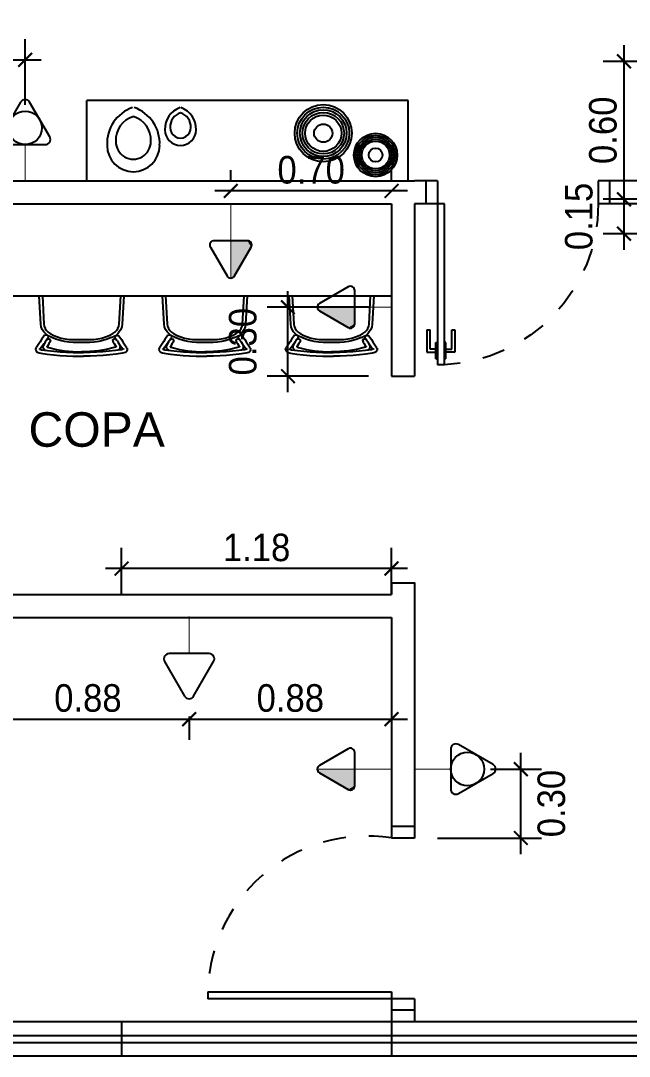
# Model space of a CAD drawing. Header units: millimetres. Extents: x 7034 to 7235, y -465 to -380.
# Drawn here: x 7131.205 to 7133.854, y -412.863 to -408.356 of the extents above; entities that cross this region are included whole.
import ezdxf

# ---------------------------------------------------------------- set-up
doc = ezdxf.new("R2010")
doc.units = ezdxf.units.MM
doc.header["$LTSCALE"] = 0.005
doc.linetypes.add('CONTINUO', pattern=[0])
doc.linetypes.add('DASHED', pattern=[19.05, 12.7, -6.35])
doc.layers.get('0').update_dxf_attribs({"linetype": 'CONTINUO'})
doc.layers.get('DEFPOINTS').update_dxf_attribs({"linetype": 'CONTINUO', "lineweight": 15})
for name, color, linetype in [('- COTAS', 12, 'Continuous'), ('0-TOMADAS', 12, 'Continuous'), ('252', 252, 'Continuous'), ('ARQ-PEITORIAL', 4, 'Continuous'), ('ARQ_ESQUADRIA', 5, 'Continuous'), ('ARQ_JANELAALTA', 150, 'DASHED'), ('ARQ_MOBILIARIO 1', 8, 'Continuous'), ('ARQ_MOBILIARIO 2', 252, 'Continuous'), ('ARQ_TXT_AMBIENTE', 3, 'Continuous'), ('JANELA', 10, 'Continuous'), ('NN_PISO', 8, 'Continuous')]:
    doc.layers.add(name, color=color, linetype=linetype)
doc.styles.add('ARQ', font='arial.ttf', dxfattribs={"width": 0.9})
doc.styles.get("Standard").update_dxf_attribs({"font": 'arial.ttf'})
doc.dimstyles.new('1-50', dxfattribs={"dimtxt": 0.12, "dimasz": 0.06, "dimexe": 0.09, "dimexo": 0.1, "dimgap": 0.03, "dimtad": 1, "dimzin": 0, "dimdsep": 46, "dimtxsty": 'ARQ', "dimblk": 'ARCHTICK', "dimcen": 0, "dimdle": 0.07, "dimclrd": 1, "dimclre": 1, "dimclrt": 7, "dimadec": 0, "dimazin": 0, "dimtm": 1e-09, "dimtfac": 1, "dimtofl": 0, "dimtmove": 2, "dimatfit": 3, "dimldrblk": 'ARCHTICK', "dimfxl": 1, "dimtolj": 1, "dimtzin": 0, "dimlwd": -1, "dimlwe": -1, "dimarcsym": 0})

# ---------------------------------------------------------------- blocks, each defined once
blk = doc.blocks.new('TOMADA-H115')
blk.add_lwpolyline([(-0.066, 0.1461), (0.066, 0.1461, 0.57735), (0.0807, 0.1717), (0.0148, 0.2859, 0.57735), (-0.0148, 0.2859), (-0.0807, 0.1717, 0.57735)], format="xyb", close=True)
blk.add_lwpolyline([(-0.066, 0.1461), (0.066, 0.1461, 0.57735), (0.0807, 0.1717), (0.0148, 0.2859, 0.57735), (-0.0148, 0.2859), (-0.0807, 0.1717, 0.57735)], format="xyb", close=True)
at = {"const_width": 0.00374}
blk.add_lwpolyline([(0, 0.2945), (0, 0)], dxfattribs=at)
for points in [[(-0.066, 0.1461), (-0.0807, 0.1717), (0, 0.1461), (0, 0.2945)], [(-0.0807, 0.1717), (0, 0.2945), (-0.0148, 0.2859)], [(-0.081, 0.1552), (-0.0807, 0.1717), (-0.083, 0.1641)], [(-0.083, 0.1641), (-0.0807, 0.1717), (-0.0822, 0.1683)], [(-0.066, 0.1461), (-0.0807, 0.1717), (-0.081, 0.1552)], [(-0.081, 0.1552), (-0.083, 0.1641), (-0.0827, 0.1597)], [(-0.081, 0.1552), (-0.066, 0.1461), (-0.0742, 0.1482)], [(-0.081, 0.1552), (-0.0742, 0.1482), (-0.0782, 0.1513)], [(-0.0742, 0.1482), (-0.066, 0.1461), (-0.0702, 0.1466)]]:
    blk.add_solid(points)
blk = doc.blocks.new('TOMADA-H30')
blk.add_lwpolyline([(-0.1082, 0.1955), (0.1082, 0.1955, 0.57735), (0.1324, 0.2375), (0.0242, 0.4248, 0.57735), (-0.0242, 0.4248), (-0.1324, 0.2375, 0.57735)], format="xyb", close=True)
at = {"const_width": 0.005}
blk.add_lwpolyline([(0, 0.1955), (0, 0)], dxfattribs=at)
blk = doc.blocks.new('2541982')
at = {"layer": '0-TOMADAS', "xscale": 0.6451236243583418, "yscale": 0.6451236243583418, "zscale": 0.6451236243583418, "rotation": 270}
blk.add_blockref('TOMADA-H30', (3218.8519, 1440.9676), dxfattribs=at)
blk = doc.blocks.new('A$C133811AD')
at = {"layer": 'ARQ_ESQUADRIA'}
for p, q in [((0.7313, 1.4007), (0.7013, 1.4007)), ((0.7013, 0.7007), (0.7013, 1.4007)), ((0.7313, 1.4007), (0.7313, 0.7007)), ((0.6943, 1.3747), (0.6943, 1.3047)), ((0.6943, 1.3747), (0.7013, 1.3747)), ((0.7383, 1.3747), (0.7313, 1.3747)), ((0.7383, 1.3747), (0.7383, 1.3047)), ((0.6553, 1.3467), (0.6943, 1.3467)), ((0.6553, 1.2487), (0.6553, 1.3467)), ((0.6943, 1.3327), (0.6693, 1.3327)), ((0.6693, 1.3327), (0.6693, 1.2627)), ((0.7773, 1.3467), (0.7383, 1.3467)), ((0.7383, 1.3327), (0.7633, 1.3327)), ((0.7633, 1.3327), (0.7633, 1.2627)), ((0.7773, 1.2487), (0.7773, 1.3467)), ((0.6693, 1.2627), (0.6693, 1.2627)), ((0.6693, 1.2627), (0.6693, 1.2487)), ((0.6943, 1.3047), (0.7013, 1.3047)), ((0.7383, 1.3047), (0.7313, 1.3047)), ((0.7633, 1.2627), (0.7633, 1.2487)), ((0.7633, 1.2627), (0.7633, 1.2627)), ((0.6553, 1.2487), (0.6693, 1.2487)), ((0.7633, 1.2487), (0.7773, 1.2487)), ((0.7013, 0.7007), (0.6513, 0.7007)), ((0.7013, 0.6007), (0.7013, 0.7007)), ((0.7313, 0.7007), (0.7013, 0.7007)), ((1.4013, 0.6007), (1.4013, 0.7007)), ((1.4513, 0.7007), (1.4013, 0.7007)), ((0.7013, 0.6007), (0.6513, 0.6007)), ((1.4513, 0.6007), (1.4013, 0.6007))]:
    blk.add_line(p, q, dxfattribs=at)
at = {"layer": 'ARQ_JANELAALTA'}
blk.add_arc((0.7007, 0.7007), 0.7007, 0, 87.4911, dxfattribs=at)
blk = doc.blocks.new('_ArchTick')
at = {"color": 0, "linetype": 'ByBlock', "const_width": 0.15}
blk.add_lwpolyline([(-0.5, -0.5), (0.5, 0.5)], dxfattribs=at)
blk = doc.blocks.new('*D79')
at = {"layer": '- COTAS', "color": 1, "transparency": 16777216}
for p, q in [((7133.8313, -408.4632), (7133.8313, -409.2032)), ((7133.9045, -408.5332), (7133.7413, -408.5332)), ((7133.9045, -409.1332), (7133.7413, -409.1332))]:
    blk.add_line(p, q, dxfattribs=at)
at = {"layer": 'DEFPOINTS', "color": 0, "transparency": 16777216}
for p in [(7134.0045, -408.5332), (7133.8313, -409.1332), (7134.0045, -409.1332)]:
    blk.add_point(p, dxfattribs=at)
at = {"layer": '- COTAS', "color": 1, "transparency": 16777216, "xscale": 0.06, "yscale": 0.06, "zscale": 0.06}
for p, rotation in [((7133.8313, -408.5332), 90), ((7133.8313, -409.1332), 270)]:
    blk.add_blockref('_ArchTick', p, dxfattribs=dict(at, rotation=rotation))
at = {"layer": '- COTAS', "color": 7, "transparency": 16777216, "insert": (7133.7401, -408.8332), "char_height": 0.12, "attachment_point": 5, "rotation": 90, "style": 'ARQ'}
blk.add_mtext('\\A1;0.60', dxfattribs=at)
blk = doc.blocks.new('*D80')
at = {"layer": '- COTAS', "color": 1, "transparency": 16777216}
for p, q in [((7133.8313, -409.0632), (7133.8313, -409.3532)), ((7133.9045, -409.1332), (7133.7413, -409.1332)), ((7133.9045, -409.2832), (7133.7413, -409.2832))]:
    blk.add_line(p, q, dxfattribs=at)
at = {"layer": 'DEFPOINTS', "color": 0, "transparency": 16777216}
for p in [(7134.0045, -409.1332), (7133.8313, -409.2832), (7134.0045, -409.2832)]:
    blk.add_point(p, dxfattribs=at)
at = {"layer": '- COTAS', "color": 1, "transparency": 16777216, "xscale": 0.06, "yscale": 0.06, "zscale": 0.06}
for p, rotation in [((7133.8313, -409.1332), 90), ((7133.8313, -409.2832), 270)]:
    blk.add_blockref('_ArchTick', p, dxfattribs=dict(at, rotation=rotation))
at = {"layer": '- COTAS', "color": 7, "transparency": 16777216, "insert": (7133.6351, -409.2082), "char_height": 0.12, "attachment_point": 5, "rotation": 90, "style": 'ARQ'}
blk.add_mtext('\\A1;0.15', dxfattribs=at)
blk = doc.blocks.new('*D83')
at = {"layer": '- COTAS', "color": 1, "transparency": 16777216}
for p, q in [((7131.6445, -410.8532), (7131.6445, -410.6505)), ((7132.8195, -410.8532), (7132.8195, -410.6505)), ((7132.8895, -410.7405), (7131.5745, -410.7405))]:
    blk.add_line(p, q, dxfattribs=at)
at = {"layer": 'DEFPOINTS', "color": 0, "transparency": 16777216}
for p in [(7131.6445, -410.7405), (7131.6445, -410.9532), (7132.8195, -410.9532)]:
    blk.add_point(p, dxfattribs=at)
at = {"layer": '- COTAS', "color": 1, "transparency": 16777216, "xscale": 0.06, "yscale": 0.06, "zscale": 0.06, "rotation": 180}
blk.add_blockref('_ArchTick', (7131.6445, -410.7405), dxfattribs=at)
at = {"layer": '- COTAS', "color": 1, "transparency": 16777216, "xscale": 0.06, "yscale": 0.06, "zscale": 0.06}
blk.add_blockref('_ArchTick', (7132.8195, -410.7405), dxfattribs=at)
at = {"layer": '- COTAS', "color": 7, "transparency": 16777216, "insert": (7132.232, -410.6492), "char_height": 0.12, "attachment_point": 5, "style": 'ARQ'}
blk.add_mtext('\\A1;1.18', dxfattribs=at)
blk = doc.blocks.new('*D84')
at = {"layer": '- COTAS', "color": 1, "transparency": 16777216}
for p, q in [((7133.3823, -411.9832), (7133.3823, -411.5432)), ((7133.25, -411.6132), (7133.4723, -411.6132)), ((7133.0195, -411.9132), (7133.4723, -411.9132))]:
    blk.add_line(p, q, dxfattribs=at)
at = {"layer": 'DEFPOINTS', "color": 0, "transparency": 16777216}
for p in [(7133.15, -411.6132), (7133.3823, -411.6132), (7132.9195, -411.9132)]:
    blk.add_point(p, dxfattribs=at)
at = {"layer": '- COTAS', "color": 1, "transparency": 16777216, "xscale": 0.06, "yscale": 0.06, "zscale": 0.06}
for p, rotation in [((7133.3823, -411.6132), 90), ((7133.3823, -411.9132), 270)]:
    blk.add_blockref('_ArchTick', p, dxfattribs=dict(at, rotation=rotation))
at = {"layer": '- COTAS', "color": 7, "transparency": 16777216, "insert": (7133.5157, -411.7632), "char_height": 0.12, "attachment_point": 5, "rotation": 90, "style": 'ARQ'}
blk.add_mtext('\\A1;0.30', dxfattribs=at)
blk = doc.blocks.new('*D86')
at = {"layer": '- COTAS', "color": 1, "transparency": 16777216}
for p, q in [((7132.3685, -409.9732), (7132.3685, -409.5332)), ((7132.7195, -409.6032), (7132.2785, -409.6032)), ((7132.7195, -409.9032), (7132.2785, -409.9032))]:
    blk.add_line(p, q, dxfattribs=at)
at = {"layer": 'DEFPOINTS', "color": 0, "transparency": 16777216}
for p in [(7132.3685, -409.6032), (7132.8195, -409.6032), (7132.8195, -409.9032)]:
    blk.add_point(p, dxfattribs=at)
at = {"layer": '- COTAS', "color": 1, "transparency": 16777216, "xscale": 0.06, "yscale": 0.06, "zscale": 0.06}
for p, rotation in [((7132.3685, -409.6032), 90), ((7132.3685, -409.9032), 270)]:
    blk.add_blockref('_ArchTick', p, dxfattribs=dict(at, rotation=rotation))
at = {"layer": '- COTAS', "color": 7, "transparency": 16777216, "insert": (7132.1722, -409.7532), "char_height": 0.12, "attachment_point": 5, "rotation": 90, "style": 'ARQ'}
blk.add_mtext('\\A1;0.30', dxfattribs=at)
blk = doc.blocks.new('*D101')
at = {"layer": '- COTAS', "color": 1, "transparency": 16777216}
for p, q in [((7132.1195, -409.0532), (7132.1195, -409.007)), ((7132.8195, -409.0532), (7132.8195, -409.007)), ((7132.8895, -409.097), (7132.0495, -409.097))]:
    blk.add_line(p, q, dxfattribs=at)
at = {"layer": 'DEFPOINTS', "color": 0, "transparency": 16777216}
for p in [(7132.1195, -409.097), (7132.1195, -409.1532), (7132.8195, -409.1532)]:
    blk.add_point(p, dxfattribs=at)
at = {"layer": '- COTAS', "color": 1, "transparency": 16777216, "xscale": 0.06, "yscale": 0.06, "zscale": 0.06, "rotation": 180}
blk.add_blockref('_ArchTick', (7132.1195, -409.097), dxfattribs=at)
at = {"layer": '- COTAS', "color": 1, "transparency": 16777216, "xscale": 0.06, "yscale": 0.06, "zscale": 0.06}
blk.add_blockref('_ArchTick', (7132.8195, -409.097), dxfattribs=at)
at = {"layer": '- COTAS', "color": 7, "transparency": 16777216, "insert": (7132.4695, -409.0058), "char_height": 0.12, "attachment_point": 5, "style": 'ARQ'}
blk.add_mtext('\\A1;0.70', dxfattribs=at)
blk = doc.blocks.new('*D126')
at = {"layer": '- COTAS', "color": 1, "transparency": 16777216}
for p, q in [((7130.3745, -408.9532), (7130.3745, -408.4362)), ((7131.2245, -408.7226), (7131.2245, -408.4362)), ((7130.3045, -408.5262), (7131.2945, -408.5262))]:
    blk.add_line(p, q, dxfattribs=at)
at = {"layer": 'DEFPOINTS', "color": 0, "transparency": 16777216}
for p in [(7131.2245, -408.5262), (7131.2245, -408.8226), (7130.3745, -409.0532)]:
    blk.add_point(p, dxfattribs=at)
at = {"layer": '- COTAS', "color": 1, "transparency": 16777216, "xscale": 0.06, "yscale": 0.06, "zscale": 0.06, "rotation": 180}
blk.add_blockref('_ArchTick', (7130.3745, -408.5262), dxfattribs=at)
at = {"layer": '- COTAS', "color": 1, "transparency": 16777216, "xscale": 0.06, "yscale": 0.06, "zscale": 0.06}
blk.add_blockref('_ArchTick', (7131.2245, -408.5262), dxfattribs=at)
at = {"layer": '- COTAS', "color": 7, "transparency": 16777216, "insert": (7130.7995, -408.435), "char_height": 0.12, "attachment_point": 5, "style": 'ARQ'}
blk.add_mtext('\\A1;0.85', dxfattribs=at)
blk = doc.blocks.new('*D220')
at = {"layer": 'DEFPOINTS', "color": 0, "transparency": 16777216}
for p in [(7131.057, -411.307), (7131.9382, -411.2845), (7131.9382, -411.3958)]:
    blk.add_point(p, dxfattribs=at)
at = {"layer": 'NN_PISO', "color": 1, "transparency": 16777216}
for p, q in [((7130.987, -411.3958), (7132.0082, -411.3958)), ((7131.9382, -411.3845), (7131.9382, -411.4858)), ((7131.057, -411.407), (7131.057, -411.4858))]:
    blk.add_line(p, q, dxfattribs=at)
at = {"layer": 'NN_PISO', "color": 1, "transparency": 16777216, "xscale": 0.06, "yscale": 0.06, "zscale": 0.06, "rotation": 180}
blk.add_blockref('_ArchTick', (7131.057, -411.3958), dxfattribs=at)
at = {"layer": 'NN_PISO', "color": 1, "transparency": 16777216, "xscale": 0.06, "yscale": 0.06, "zscale": 0.06}
blk.add_blockref('_ArchTick', (7131.9382, -411.3958), dxfattribs=at)
at = {"layer": 'NN_PISO', "color": 7, "transparency": 16777216, "insert": (7131.4976, -411.3046), "char_height": 0.12, "attachment_point": 5, "style": 'ARQ'}
blk.add_mtext('\\A1;0.88', dxfattribs=at)
blk = doc.blocks.new('*D221')
at = {"layer": 'DEFPOINTS', "color": 0, "transparency": 16777216}
for p in [(7131.9382, -411.2845), (7132.8195, -411.2845), (7132.8195, -411.3958)]:
    blk.add_point(p, dxfattribs=at)
at = {"layer": 'NN_PISO', "color": 1, "transparency": 16777216}
for p, q in [((7131.8682, -411.3958), (7132.8895, -411.3958)), ((7131.9382, -411.3845), (7131.9382, -411.4858)), ((7132.8195, -411.3845), (7132.8195, -411.4858))]:
    blk.add_line(p, q, dxfattribs=at)
at = {"layer": 'NN_PISO', "color": 1, "transparency": 16777216, "xscale": 0.06, "yscale": 0.06, "zscale": 0.06, "rotation": 180}
blk.add_blockref('_ArchTick', (7131.9382, -411.3958), dxfattribs=at)
at = {"layer": 'NN_PISO', "color": 1, "transparency": 16777216, "xscale": 0.06, "yscale": 0.06, "zscale": 0.06}
blk.add_blockref('_ArchTick', (7132.8195, -411.3958), dxfattribs=at)
at = {"layer": 'NN_PISO', "color": 7, "transparency": 16777216, "insert": (7132.3788, -411.3046), "char_height": 0.12, "attachment_point": 5, "style": 'ARQ'}
blk.add_mtext('\\A1;0.88', dxfattribs=at)

msp = doc.modelspace()

# ---------------------------------------------------------------- hatches: boundary and pattern name
at = {"layer": '0-TOMADAS'}
h = msp.add_hatch(dxfattribs=at)
h.set_pattern_fill('ANGLE', color=256)
h.set_pattern_definition([(0, (-21.099, -3.3044), (0, 6.985), [5.08, -1.905]), (90, (-21.099, -3.3044), (-6.985, 4e-16), [5.08, -1.905])])
h.paths.add_polyline_path([(7131.4711, -409.1163), (7131.2424, -408.9842), (7131.2424, -409.3222), (7131.4711, -409.1901, 0.57735)])
h = msp.add_hatch(dxfattribs=at)
h.set_pattern_fill('ANGLE', color=256)
h.set_pattern_definition([(0, (-20.8464, -4.615), (0, 6.985), [5.08, -1.905]), (90, (-20.8464, -4.615), (-6.985, 4e-16), [5.08, -1.905])])
h.paths.add_polyline_path([(7131.4952, -409.0428), (7131.4385, -409.0101, 0.57735), (7131.3746, -409.047), (7131.3746, -409.3767, 0.57735), (7131.4385, -409.4136), (7131.4952, -409.3808)])

# ---------------------------------------------------------------- linework, layer by layer
for centre in [(7131.2245, -408.8226), (7133.15, -411.6132)]:
    msp.add_circle(centre, 0.0729, dxfattribs=at)
at = {"layer": '252'}
for centre, radius in [((7132.5221, -408.8458), 0.1244), ((7132.5221, -408.8458), 0.1131), ((7132.5221, -408.8458), 0.1018), ((7132.5221, -408.8458), 0.0905), ((7132.5221, -408.8458), 0.0792), ((7132.5221, -408.8458), 0.0396), ((7132.7502, -408.9407), 0.0944), ((7132.7502, -408.9407), 0.0859), ((7132.7502, -408.9407), 0.0773), ((7132.7502, -408.9407), 0.0687), ((7132.7502, -408.9407), 0.0601), ((7132.7502, -408.9407), 0.03)]:
    msp.add_circle(centre, radius, dxfattribs=at)
for centre, radius, start, end in [((7131.7462, -408.8904), 0.1654, 108.9896, 182.9154), ((7131.6448, -408.8904), 0.1654, 357.0846, 71.0104), ((7131.9306, -408.8265), 0.0977, 108.9896, 182.9154), ((7131.8707, -408.8265), 0.0977, 357.0846, 71.0104), ((7131.7256, -408.876), 0.1066, 106.4223, 183.0125), ((7131.6654, -408.876), 0.1066, 356.9875, 73.5777), ((7131.9185, -408.8179), 0.063, 106.4223, 183.0125), ((7131.8828, -408.8179), 0.063, 356.9875, 73.5777), ((7131.9006, -408.8218), 0.0451, 179.297, 0.703), ((7131.9006, -408.8314), 0.0676, 180, 0), ((7131.6955, -408.8989), 0.1145, 180, 0), ((7131.6955, -408.8825), 0.0763, 179.297, 0.703)]:
    msp.add_arc(centre, radius, start, end, dxfattribs=at)
at = {"layer": 'ARQ-PEITORIAL'}
for p, q in [((7130.5245, -409.0532), (7132.9195, -409.0532)), ((7133.9045, -409.0532), (7133.7695, -409.0532)), ((7130.5245, -409.1532), (7132.8195, -409.1532)), ((7132.8195, -409.1532), (7132.8195, -409.9032)), ((7132.9195, -409.1532), (7132.9195, -409.9032)), ((7132.9695, -409.1532), (7132.9195, -409.1532)), ((7132.8195, -409.9032), (7132.9195, -409.9032)), ((7132.8195, -410.8032), (7132.8195, -410.8532)), ((7130.5245, -410.8532), (7132.8195, -410.8532)), ((7130.5245, -410.9532), (7132.8195, -410.9532)), ((7132.8195, -410.9532), (7132.8195, -411.8632)), ((7132.9195, -411.8632), (7132.8195, -411.8632)), ((7132.9195, -412.6632), (7132.8195, -412.6632)), ((7132.8195, -412.6632), (7132.8195, -412.7132)), ((7132.9195, -412.6632), (7132.9195, -412.7132))]:
    msp.add_line(p, q, dxfattribs=at)
for points in [[(7132.9695, -409.0532), (7132.9195, -409.0532)], [(7132.9695, -409.1532), (7132.9695, -409.0532)], [(7133.7695, -409.1532), (7133.7695, -409.0532)], [(7133.9045, -409.1532), (7133.9045, -409.1532), (7133.7695, -409.1532)], [(7132.8195, -410.8032), (7132.9195, -410.8032), (7132.9195, -411.0032), (7132.9195, -411.8632)]]:
    msp.add_lwpolyline(points, dxfattribs=at)
at = {"layer": 'ARQ_ESQUADRIA'}
for p, q in [((7132.8195, -411.8632), (7132.8195, -411.9132)), ((7132.9195, -411.8632), (7132.9195, -411.9132)), ((7132.9195, -411.9132), (7132.8195, -411.9132)), ((7132.0195, -412.5832), (7132.0195, -412.6132)), ((7132.0195, -412.5832), (7132.8195, -412.5832)), ((7132.8195, -412.6132), (7132.0195, -412.6132)), ((7132.8195, -412.5832), (7132.8195, -412.6132)), ((7132.9195, -412.6132), (7132.8195, -412.6132)), ((7132.8195, -412.6132), (7132.8195, -412.6632)), ((7132.9195, -412.6132), (7132.9195, -412.6632)), ((7131.6445, -412.7132), (7131.6445, -412.8632)), ((7132.8195, -412.7132), (7132.8195, -412.8632)), ((7129.2945, -412.7732), (7134.1195, -412.7732)), ((7129.2945, -412.8032), (7134.1195, -412.8032))]:
    msp.add_line(p, q, dxfattribs=at)
at = {"layer": 'ARQ_JANELAALTA'}
msp.add_arc((7132.7126, -412.5982), 0.6933, 81.1321, 181.2398, dxfattribs=at)
at = {"layer": 'ARQ_MOBILIARIO 1', "linetype": 'Continuous'}
for p, q in [((7132.8924, -408.7032), (7131.4924, -408.7032)), ((7131.1245, -409.5532), (7132.8195, -409.5532))]:
    msp.add_line(p, q, dxfattribs=at)
for points in [[(7131.4924, -409.0532), (7131.4924, -408.7032)], [(7132.8924, -409.0532), (7132.8924, -408.7032)]]:
    msp.add_lwpolyline(points, dxfattribs=at)
at = {"layer": 'ARQ_MOBILIARIO 2'}
for p, q in [((7131.2928, -409.677), (7131.286, -409.5532)), ((7131.2993, -409.5532), (7131.306, -409.6764)), ((7131.6338, -409.6764), (7131.6406, -409.5532)), ((7131.6539, -409.5532), (7131.6471, -409.677)), ((7131.8295, -409.677), (7131.8227, -409.5532)), ((7131.836, -409.5532), (7131.8428, -409.6764)), ((7132.1705, -409.6764), (7132.1773, -409.5532)), ((7132.1906, -409.5532), (7132.1838, -409.677)), ((7132.3806, -409.677), (7132.3738, -409.5532)), ((7132.3871, -409.5532), (7132.3939, -409.6764)), ((7132.7217, -409.6764), (7132.7285, -409.5532)), ((7132.7418, -409.5532), (7132.7349, -409.677)), ((7131.2946, -409.6887), (7131.2928, -409.677)), ((7131.306, -409.6764), (7131.3077, -409.6863)), ((7131.3077, -409.6863), (7131.3115, -409.6958)), ((7131.6284, -409.6958), (7131.6321, -409.6863)), ((7131.6321, -409.6863), (7131.6338, -409.6764)), ((7131.6471, -409.677), (7131.6452, -409.6887)), ((7131.8314, -409.6887), (7131.8295, -409.677)), ((7131.8428, -409.6764), (7131.8444, -409.6863)), ((7131.8444, -409.6863), (7131.8482, -409.6958)), ((7132.1651, -409.6958), (7132.1689, -409.6863)), ((7132.1689, -409.6863), (7132.1705, -409.6764)), ((7132.1838, -409.677), (7132.1819, -409.6887)), ((7132.3825, -409.6887), (7132.3806, -409.677)), ((7132.3939, -409.6764), (7132.3956, -409.6863)), ((7132.3956, -409.6863), (7132.3994, -409.6958)), ((7132.7162, -409.6958), (7132.72, -409.6863)), ((7132.72, -409.6863), (7132.7217, -409.6764)), ((7132.7349, -409.677), (7132.7331, -409.6887)), ((7131.2989, -409.6998), (7131.2946, -409.6887)), ((7131.3087, -409.725), (7131.2961, -409.7436)), ((7131.3055, -409.7101), (7131.2989, -409.6998)), ((7131.314, -409.7191), (7131.3055, -409.7101)), ((7131.3087, -409.725), (7131.3181, -409.7233)), ((7131.3115, -409.6958), (7131.3173, -409.7045)), ((7131.3242, -409.727), (7131.314, -409.7191)), ((7131.3173, -409.7045), (7131.3248, -409.7119)), ((7131.3181, -409.7233), (7131.3249, -409.7293)), ((7131.3249, -409.7293), (7131.3231, -409.7377)), ((7131.3409, -409.7354), (7131.3242, -409.727)), ((7131.3248, -409.7119), (7131.3337, -409.7182)), ((7131.3337, -409.7182), (7131.349, -409.7258)), ((7131.349, -409.7258), (7131.3651, -409.7322)), ((7131.5748, -409.7322), (7131.5908, -409.7258)), ((7131.5908, -409.7258), (7131.6061, -409.7182)), ((7131.599, -409.7354), (7131.6249, -409.7231)), ((7131.6061, -409.7182), (7131.615, -409.7119)), ((7131.615, -409.7119), (7131.6226, -409.7045)), ((7131.6161, -409.7296), (7131.6235, -409.7244)), ((7131.6168, -409.7379), (7131.6161, -409.7296)), ((7131.6226, -409.7045), (7131.6284, -409.6958)), ((7131.6235, -409.7244), (7131.6324, -409.727)), ((7131.6344, -409.7101), (7131.6249, -409.7231)), ((7131.6324, -409.727), (7131.6437, -409.7436)), ((7131.6409, -409.6998), (7131.6344, -409.7101)), ((7131.6452, -409.6887), (7131.6409, -409.6998)), ((7131.8357, -409.6998), (7131.8314, -409.6887)), ((7131.8455, -409.725), (7131.8329, -409.7436)), ((7131.8422, -409.7101), (7131.8357, -409.6998)), ((7131.8508, -409.7191), (7131.8422, -409.7101)), ((7131.8455, -409.725), (7131.8548, -409.7233)), ((7131.8482, -409.6958), (7131.854, -409.7045)), ((7131.8609, -409.727), (7131.8508, -409.7191)), ((7131.854, -409.7045), (7131.8616, -409.7119)), ((7131.8548, -409.7233), (7131.8617, -409.7293)), ((7131.8617, -409.7293), (7131.8599, -409.7377)), ((7131.8776, -409.7354), (7131.8609, -409.727)), ((7131.8616, -409.7119), (7131.8705, -409.7182)), ((7131.8705, -409.7182), (7131.8858, -409.7258)), ((7131.8858, -409.7258), (7131.9018, -409.7322)), ((7132.1115, -409.7322), (7132.1275, -409.7258)), ((7132.1275, -409.7258), (7132.1429, -409.7182)), ((7132.1357, -409.7354), (7132.1617, -409.7231)), ((7132.1429, -409.7182), (7132.1518, -409.7119)), ((7132.1518, -409.7119), (7132.1593, -409.7045)), ((7132.1528, -409.7296), (7132.1602, -409.7244)), ((7132.1535, -409.7379), (7132.1528, -409.7296)), ((7132.1593, -409.7045), (7132.1651, -409.6958)), ((7132.1602, -409.7244), (7132.1692, -409.727)), ((7132.1711, -409.7101), (7132.1617, -409.7231)), ((7132.1692, -409.727), (7132.1805, -409.7436)), ((7132.1777, -409.6998), (7132.1711, -409.7101)), ((7132.1819, -409.6887), (7132.1777, -409.6998)), ((7132.3868, -409.6998), (7132.3825, -409.6887)), ((7132.3966, -409.725), (7132.384, -409.7436)), ((7132.3933, -409.7101), (7132.3868, -409.6998)), ((7132.4019, -409.7191), (7132.3933, -409.7101)), ((7132.3966, -409.725), (7132.406, -409.7233)), ((7132.3994, -409.6958), (7132.4051, -409.7045)), ((7132.412, -409.727), (7132.4019, -409.7191)), ((7132.4051, -409.7045), (7132.4127, -409.7119)), ((7132.406, -409.7233), (7132.4128, -409.7293)), ((7132.4128, -409.7293), (7132.411, -409.7377)), ((7132.4288, -409.7354), (7132.412, -409.727)), ((7132.4127, -409.7119), (7132.4216, -409.7182)), ((7132.4216, -409.7182), (7132.4369, -409.7258)), ((7132.4369, -409.7258), (7132.453, -409.7322)), ((7132.6626, -409.7322), (7132.6787, -409.7258)), ((7132.6787, -409.7258), (7132.694, -409.7182)), ((7132.6868, -409.7354), (7132.7128, -409.7231)), ((7132.694, -409.7182), (7132.7029, -409.7119)), ((7132.7029, -409.7119), (7132.7104, -409.7045)), ((7132.704, -409.7296), (7132.7114, -409.7244)), ((7132.7047, -409.7379), (7132.704, -409.7296)), ((7132.7104, -409.7045), (7132.7162, -409.6958)), ((7132.7114, -409.7244), (7132.7203, -409.727)), ((7132.7222, -409.7101), (7132.7128, -409.7231)), ((7132.7203, -409.727), (7132.7316, -409.7436)), ((7132.7288, -409.6998), (7132.7222, -409.7101)), ((7132.7331, -409.6887), (7132.7288, -409.6998)), ((7131.2816, -409.7663), (7131.2723, -409.7806)), ((7131.2898, -409.7535), (7131.2816, -409.7663)), ((7131.2971, -409.7752), (7131.289, -409.7861)), ((7131.2961, -409.7436), (7131.2898, -409.7535)), ((7131.3064, -409.7632), (7131.2971, -409.7752)), ((7131.3026, -409.7715), (7131.3016, -409.7768)), ((7131.3081, -409.7617), (7131.3026, -409.7715)), ((7131.3092, -409.7597), (7131.3064, -409.7632)), ((7131.3122, -409.7543), (7131.3081, -409.7617)), ((7131.3155, -409.7481), (7131.3122, -409.7543)), ((7131.316, -409.7474), (7131.3155, -409.7481)), ((7131.316, -409.7474), (7131.3185, -409.7433)), ((7131.3185, -409.7433), (7131.3284, -409.7393)), ((7131.3186, -409.7735), (7131.3191, -409.7751)), ((7131.3191, -409.7751), (7131.3195, -409.7755)), ((7131.3193, -409.7422), (7131.3231, -409.7377)), ((7131.3195, -409.7755), (7131.3207, -409.7765)), ((7131.3239, -409.7688), (7131.3198, -409.7758)), ((7131.3207, -409.7765), (7131.3235, -409.7777)), ((7131.3281, -409.7612), (7131.3239, -409.7688)), ((7131.3316, -409.7547), (7131.3281, -409.7612)), ((7131.3284, -409.7393), (7131.335, -409.7471)), ((7131.335, -409.7471), (7131.3316, -409.7547)), ((7131.3583, -409.7427), (7131.3409, -409.7354)), ((7131.3765, -409.7485), (7131.3583, -409.7427)), ((7131.3651, -409.7322), (7131.3817, -409.7373)), ((7131.3953, -409.7527), (7131.3765, -409.7485)), ((7131.3817, -409.7373), (7131.3988, -409.741)), ((7131.4144, -409.7552), (7131.3953, -409.7527)), ((7131.3988, -409.741), (7131.4162, -409.7433)), ((7131.4337, -409.7561), (7131.4144, -409.7552)), ((7131.4162, -409.7433), (7131.4337, -409.7443)), ((7131.4337, -409.7443), (7131.5061, -409.7443)), ((7131.5061, -409.7561), (7131.4337, -409.7561)), ((7131.5061, -409.7443), (7131.5237, -409.7433)), ((7131.5254, -409.7552), (7131.5061, -409.7561)), ((7131.5237, -409.7433), (7131.5411, -409.741)), ((7131.5446, -409.7527), (7131.5254, -409.7552)), ((7131.5411, -409.741), (7131.5581, -409.7373)), ((7131.5633, -409.7485), (7131.5446, -409.7527)), ((7131.5581, -409.7373), (7131.5748, -409.7322)), ((7131.5815, -409.7427), (7131.5633, -409.7485)), ((7131.599, -409.7354), (7131.5815, -409.7427)), ((7131.6049, -409.7471), (7131.6114, -409.7393)), ((7131.6049, -409.7471), (7131.6082, -409.7547)), ((7131.6082, -409.7547), (7131.6117, -409.7612)), ((7131.6114, -409.7393), (7131.6213, -409.7433)), ((7131.6117, -409.7612), (7131.6159, -409.7688)), ((7131.6159, -409.7688), (7131.62, -409.7758)), ((7131.6191, -409.7765), (7131.6164, -409.7777)), ((7131.6206, -409.7422), (7131.6168, -409.7379)), ((7131.6204, -409.7755), (7131.6191, -409.7765)), ((7131.6207, -409.7751), (7131.6204, -409.7755)), ((7131.6213, -409.7735), (7131.6207, -409.7751)), ((7131.6239, -409.7474), (7131.6213, -409.7433)), ((7131.6239, -409.7474), (7131.6243, -409.7481)), ((7131.6243, -409.7481), (7131.6276, -409.7543)), ((7131.6276, -409.7543), (7131.6318, -409.7617)), ((7131.6306, -409.7597), (7131.6334, -409.7632)), ((7131.6318, -409.7617), (7131.6373, -409.7715)), ((7131.6334, -409.7632), (7131.6427, -409.7752)), ((7131.6373, -409.7715), (7131.6383, -409.7768)), ((7131.6427, -409.7752), (7131.6508, -409.7861)), ((7131.6437, -409.7436), (7131.65, -409.7535)), ((7131.65, -409.7535), (7131.6582, -409.7663)), ((7131.6582, -409.7663), (7131.6676, -409.7806)), ((7131.8183, -409.7663), (7131.809, -409.7806)), ((7131.8266, -409.7535), (7131.8183, -409.7663)), ((7131.8339, -409.7752), (7131.8257, -409.7861)), ((7131.8329, -409.7436), (7131.8266, -409.7535)), ((7131.8432, -409.7632), (7131.8339, -409.7752)), ((7131.8393, -409.7715), (7131.8383, -409.7768)), ((7131.8448, -409.7617), (7131.8393, -409.7715)), ((7131.846, -409.7597), (7131.8432, -409.7632)), ((7131.849, -409.7543), (7131.8448, -409.7617)), ((7131.8523, -409.7481), (7131.849, -409.7543)), ((7131.8527, -409.7474), (7131.8523, -409.7481)), ((7131.8527, -409.7474), (7131.8552, -409.7433)), ((7131.8552, -409.7433), (7131.8652, -409.7393)), ((7131.8553, -409.7735), (7131.8558, -409.7751)), ((7131.8558, -409.7751), (7131.8562, -409.7755)), ((7131.856, -409.7422), (7131.8599, -409.7377)), ((7131.8562, -409.7755), (7131.8575, -409.7765)), ((7131.8606, -409.7688), (7131.8566, -409.7758)), ((7131.8575, -409.7765), (7131.8602, -409.7777)), ((7131.8649, -409.7612), (7131.8606, -409.7688)), ((7131.8684, -409.7547), (7131.8649, -409.7612)), ((7131.8652, -409.7393), (7131.8717, -409.7471)), ((7131.8717, -409.7471), (7131.8684, -409.7547)), ((7131.8951, -409.7427), (7131.8776, -409.7354)), ((7131.9133, -409.7485), (7131.8951, -409.7427)), ((7131.9018, -409.7322), (7131.9185, -409.7373)), ((7131.932, -409.7527), (7131.9133, -409.7485)), ((7131.9185, -409.7373), (7131.9355, -409.741)), ((7131.9512, -409.7552), (7131.932, -409.7527)), ((7131.9355, -409.741), (7131.9529, -409.7433)), ((7131.9705, -409.7561), (7131.9512, -409.7552)), ((7131.9529, -409.7433), (7131.9705, -409.7443)), ((7131.9705, -409.7443), (7132.0429, -409.7443)), ((7132.0429, -409.7561), (7131.9705, -409.7561)), ((7132.0429, -409.7443), (7132.0604, -409.7433)), ((7132.0622, -409.7552), (7132.0429, -409.7561)), ((7132.0604, -409.7433), (7132.0778, -409.741)), ((7132.0813, -409.7527), (7132.0622, -409.7552)), ((7132.0778, -409.741), (7132.0949, -409.7373)), ((7132.1, -409.7485), (7132.0813, -409.7527)), ((7132.0949, -409.7373), (7132.1115, -409.7322)), ((7132.1182, -409.7427), (7132.1, -409.7485)), ((7132.1357, -409.7354), (7132.1182, -409.7427)), ((7132.1416, -409.7471), (7132.1482, -409.7393)), ((7132.1416, -409.7471), (7132.145, -409.7547)), ((7132.145, -409.7547), (7132.1484, -409.7612)), ((7132.1482, -409.7393), (7132.1581, -409.7433)), ((7132.1484, -409.7612), (7132.1527, -409.7688)), ((7132.1527, -409.7688), (7132.1568, -409.7758)), ((7132.1559, -409.7765), (7132.1531, -409.7777)), ((7132.1573, -409.7422), (7132.1535, -409.7379)), ((7132.1571, -409.7755), (7132.1559, -409.7765)), ((7132.1575, -409.7751), (7132.1571, -409.7755)), ((7132.158, -409.7735), (7132.1575, -409.7751)), ((7132.1606, -409.7474), (7132.1581, -409.7433)), ((7132.1606, -409.7474), (7132.1611, -409.7481)), ((7132.1611, -409.7481), (7132.1644, -409.7543)), ((7132.1644, -409.7543), (7132.1685, -409.7617)), ((7132.1674, -409.7597), (7132.1702, -409.7632)), ((7132.1685, -409.7617), (7132.174, -409.7715)), ((7132.1702, -409.7632), (7132.1794, -409.7752)), ((7132.174, -409.7715), (7132.175, -409.7768)), ((7132.1794, -409.7752), (7132.1876, -409.7861)), ((7132.1805, -409.7436), (7132.1867, -409.7535)), ((7132.1867, -409.7535), (7132.195, -409.7663)), ((7132.195, -409.7663), (7132.2043, -409.7806)), ((7132.3695, -409.7663), (7132.3602, -409.7806)), ((7132.3777, -409.7535), (7132.3695, -409.7663)), ((7132.385, -409.7752), (7132.3769, -409.7861)), ((7132.384, -409.7436), (7132.3777, -409.7535)), ((7132.3943, -409.7632), (7132.385, -409.7752)), ((7132.3904, -409.7715), (7132.3895, -409.7768)), ((7132.3959, -409.7617), (7132.3904, -409.7715)), ((7132.3971, -409.7597), (7132.3943, -409.7632)), ((7132.4001, -409.7543), (7132.3959, -409.7617)), ((7132.4034, -409.7481), (7132.4001, -409.7543)), ((7132.4039, -409.7474), (7132.4034, -409.7481)), ((7132.4039, -409.7474), (7132.4064, -409.7433)), ((7132.4064, -409.7433), (7132.4163, -409.7393)), ((7132.4065, -409.7735), (7132.407, -409.7751)), ((7132.407, -409.7751), (7132.4073, -409.7755)), ((7132.4071, -409.7422), (7132.411, -409.7377)), ((7132.4073, -409.7755), (7132.4086, -409.7765)), ((7132.4118, -409.7688), (7132.4077, -409.7758)), ((7132.4086, -409.7765), (7132.4113, -409.7777)), ((7132.416, -409.7612), (7132.4118, -409.7688)), ((7132.4195, -409.7547), (7132.416, -409.7612)), ((7132.4163, -409.7393), (7132.4228, -409.7471)), ((7132.4228, -409.7471), (7132.4195, -409.7547)), ((7132.4462, -409.7427), (7132.4288, -409.7354)), ((7132.4644, -409.7485), (7132.4462, -409.7427)), ((7132.453, -409.7322), (7132.4696, -409.7373)), ((7132.4832, -409.7527), (7132.4644, -409.7485)), ((7132.4696, -409.7373), (7132.4867, -409.741)), ((7132.5023, -409.7552), (7132.4832, -409.7527)), ((7132.4867, -409.741), (7132.504, -409.7433)), ((7132.5216, -409.7561), (7132.5023, -409.7552)), ((7132.504, -409.7433), (7132.5216, -409.7443)), ((7132.5216, -409.7443), (7132.594, -409.7443)), ((7132.594, -409.7561), (7132.5216, -409.7561)), ((7132.594, -409.7443), (7132.6115, -409.7433)), ((7132.6133, -409.7552), (7132.594, -409.7561)), ((7132.6115, -409.7433), (7132.6289, -409.741)), ((7132.6324, -409.7527), (7132.6133, -409.7552)), ((7132.6289, -409.741), (7132.646, -409.7373)), ((7132.6512, -409.7485), (7132.6324, -409.7527)), ((7132.646, -409.7373), (7132.6626, -409.7322)), ((7132.6694, -409.7427), (7132.6512, -409.7485)), ((7132.6868, -409.7354), (7132.6694, -409.7427)), ((7132.6927, -409.7471), (7132.6993, -409.7393)), ((7132.6927, -409.7471), (7132.6961, -409.7547)), ((7132.6961, -409.7547), (7132.6996, -409.7612)), ((7132.6993, -409.7393), (7132.7092, -409.7433)), ((7132.6996, -409.7612), (7132.7038, -409.7688)), ((7132.7038, -409.7688), (7132.7079, -409.7758)), ((7132.707, -409.7765), (7132.7042, -409.7777)), ((7132.7085, -409.7422), (7132.7047, -409.7379)), ((7132.7083, -409.7755), (7132.707, -409.7765)), ((7132.7086, -409.7751), (7132.7083, -409.7755)), ((7132.7091, -409.7735), (7132.7086, -409.7751)), ((7132.7117, -409.7474), (7132.7092, -409.7433)), ((7132.7117, -409.7474), (7132.7122, -409.7481)), ((7132.7122, -409.7481), (7132.7155, -409.7543)), ((7132.7155, -409.7543), (7132.7197, -409.7617)), ((7132.7185, -409.7597), (7132.7213, -409.7632)), ((7132.7197, -409.7617), (7132.7251, -409.7715)), ((7132.7213, -409.7632), (7132.7306, -409.7752)), ((7132.7251, -409.7715), (7132.7261, -409.7768)), ((7132.7306, -409.7752), (7132.7387, -409.7861)), ((7132.7316, -409.7436), (7132.7379, -409.7535)), ((7132.7379, -409.7535), (7132.7461, -409.7663)), ((7132.7461, -409.7663), (7132.7554, -409.7806)), ((7131.2699, -409.787), (7131.2706, -409.7842)), ((7131.2699, -409.787), (7131.2708, -409.79)), ((7131.2714, -409.7817), (7131.2706, -409.7842)), ((7131.2708, -409.79), (7131.2718, -409.793)), ((7131.2714, -409.7817), (7131.2723, -409.7806)), ((7131.2718, -409.793), (7131.2757, -409.7971)), ((7131.2757, -409.7971), (7131.2805, -409.8)), ((7131.2805, -409.8), (7131.2859, -409.802)), ((7131.2851, -409.7831), (7131.2873, -409.7851)), ((7131.2859, -409.802), (7131.2921, -409.8038)), ((7131.2873, -409.7851), (7131.2889, -409.7861)), ((7131.2889, -409.7861), (7131.292, -409.7872)), ((7131.292, -409.7872), (7131.296, -409.7884)), ((7131.2921, -409.8038), (7131.3198, -409.8073)), ((7131.296, -409.7884), (7131.3221, -409.7917)), ((7131.3024, -409.7795), (7131.3016, -409.7768)), ((7131.3024, -409.7795), (7131.3032, -409.7822)), ((7131.3032, -409.7822), (7131.3066, -409.7864)), ((7131.3066, -409.7864), (7131.3112, -409.7898)), ((7131.3112, -409.7898), (7131.3126, -409.7905)), ((7131.3198, -409.8073), (7131.3474, -409.8103)), ((7131.3221, -409.7917), (7131.3493, -409.7946)), ((7131.3235, -409.7777), (7131.3273, -409.779)), ((7131.3273, -409.779), (7131.3607, -409.7866)), ((7131.3474, -409.8103), (7131.3754, -409.8127)), ((7131.3493, -409.7946), (7131.3769, -409.797)), ((7131.3607, -409.7866), (7131.3962, -409.7925)), ((7131.3754, -409.8127), (7131.4038, -409.8145)), ((7131.3769, -409.797), (7131.4048, -409.7987)), ((7131.3962, -409.7925), (7131.4327, -409.7959)), ((7131.4038, -409.8145), (7131.4324, -409.8155)), ((7131.4048, -409.7987), (7131.4329, -409.7998)), ((7131.4324, -409.8155), (7131.461, -409.8159)), ((7131.4327, -409.7959), (7131.4699, -409.7967)), ((7131.4329, -409.7998), (7131.4611, -409.8002)), ((7131.461, -409.8159), (7131.4788, -409.8159)), ((7131.4611, -409.8002), (7131.4787, -409.8002)), ((7131.5071, -409.7959), (7131.4699, -409.7967)), ((7131.507, -409.7998), (7131.4787, -409.8002)), ((7131.5075, -409.8155), (7131.4788, -409.8159)), ((7131.5351, -409.7987), (7131.507, -409.7998)), ((7131.5437, -409.7925), (7131.5071, -409.7959)), ((7131.5361, -409.8145), (7131.5075, -409.8155)), ((7131.563, -409.797), (7131.5351, -409.7987)), ((7131.5644, -409.8127), (7131.5361, -409.8145)), ((7131.5791, -409.7866), (7131.5437, -409.7925)), ((7131.5905, -409.7946), (7131.563, -409.797)), ((7131.5925, -409.8103), (7131.5644, -409.8127)), ((7131.6126, -409.779), (7131.5791, -409.7866)), ((7131.6177, -409.7917), (7131.5905, -409.7946)), ((7131.6201, -409.8073), (7131.5925, -409.8103)), ((7131.6164, -409.7777), (7131.6126, -409.779)), ((7131.6439, -409.7884), (7131.6177, -409.7917)), ((7131.6477, -409.8038), (7131.6201, -409.8073)), ((7131.6286, -409.7898), (7131.6272, -409.7905)), ((7131.6332, -409.7864), (7131.6286, -409.7898)), ((7131.6366, -409.7822), (7131.6332, -409.7864)), ((7131.6375, -409.7795), (7131.6366, -409.7822)), ((7131.6375, -409.7795), (7131.6383, -409.7768)), ((7131.6478, -409.7872), (7131.6439, -409.7884)), ((7131.6539, -409.802), (7131.6477, -409.8038)), ((7131.651, -409.7861), (7131.6478, -409.7872)), ((7131.6526, -409.7851), (7131.651, -409.7861)), ((7131.6547, -409.7831), (7131.6526, -409.7851)), ((7131.6593, -409.8), (7131.6539, -409.802)), ((7131.6641, -409.7971), (7131.6593, -409.8)), ((7131.668, -409.793), (7131.6641, -409.7971)), ((7131.6685, -409.7817), (7131.6676, -409.7806)), ((7131.668, -409.793), (7131.669, -409.7903)), ((7131.6685, -409.7817), (7131.6692, -409.7842)), ((7131.6699, -409.787), (7131.669, -409.7903)), ((7131.6699, -409.787), (7131.6692, -409.7842)), ((7131.8067, -409.787), (7131.8073, -409.7842)), ((7131.8067, -409.787), (7131.8075, -409.79)), ((7131.8081, -409.7817), (7131.8073, -409.7842)), ((7131.8075, -409.79), (7131.8085, -409.793)), ((7131.8081, -409.7817), (7131.809, -409.7806)), ((7131.8085, -409.793), (7131.8125, -409.7971)), ((7131.8125, -409.7971), (7131.8173, -409.8)), ((7131.8173, -409.8), (7131.8226, -409.802)), ((7131.8219, -409.7831), (7131.824, -409.7851)), ((7131.8226, -409.802), (7131.8289, -409.8038)), ((7131.824, -409.7851), (7131.8256, -409.7861)), ((7131.8256, -409.7861), (7131.8288, -409.7872)), ((7131.8288, -409.7872), (7131.8327, -409.7884)), ((7131.8289, -409.8038), (7131.8565, -409.8073)), ((7131.8327, -409.7884), (7131.8588, -409.7917)), ((7131.8391, -409.7795), (7131.8383, -409.7768)), ((7131.8391, -409.7795), (7131.84, -409.7822)), ((7131.84, -409.7822), (7131.8433, -409.7864)), ((7131.8433, -409.7864), (7131.8479, -409.7898)), ((7131.8479, -409.7898), (7131.8494, -409.7905)), ((7131.8565, -409.8073), (7131.8841, -409.8103)), ((7131.8588, -409.7917), (7131.8861, -409.7946)), ((7131.8602, -409.7777), (7131.864, -409.779)), ((7131.864, -409.779), (7131.8975, -409.7866)), ((7131.8841, -409.8103), (7131.9122, -409.8127)), ((7131.8861, -409.7946), (7131.9136, -409.797)), ((7131.8975, -409.7866), (7131.9329, -409.7925)), ((7131.9122, -409.8127), (7131.9405, -409.8145)), ((7131.9136, -409.797), (7131.9415, -409.7987)), ((7131.9329, -409.7925), (7131.9695, -409.7959)), ((7131.9405, -409.8145), (7131.9691, -409.8155)), ((7131.9415, -409.7987), (7131.9696, -409.7998)), ((7131.9691, -409.8155), (7131.9977, -409.8159)), ((7131.9695, -409.7959), (7132.0067, -409.7967)), ((7131.9696, -409.7998), (7131.9979, -409.8002)), ((7131.9977, -409.8159), (7132.0156, -409.8159)), ((7131.9979, -409.8002), (7132.0155, -409.8002)), ((7132.0439, -409.7959), (7132.0067, -409.7967)), ((7132.0437, -409.7998), (7132.0155, -409.8002)), ((7132.0442, -409.8155), (7132.0156, -409.8159)), ((7132.0718, -409.7987), (7132.0437, -409.7998)), ((7132.0804, -409.7925), (7132.0439, -409.7959)), ((7132.0728, -409.8145), (7132.0442, -409.8155)), ((7132.0997, -409.797), (7132.0718, -409.7987)), ((7132.1012, -409.8127), (7132.0728, -409.8145)), ((7132.1159, -409.7866), (7132.0804, -409.7925)), ((7132.1273, -409.7946), (7132.0997, -409.797)), ((7132.1292, -409.8103), (7132.1012, -409.8127)), ((7132.1493, -409.779), (7132.1159, -409.7866)), ((7132.1545, -409.7917), (7132.1273, -409.7946)), ((7132.1568, -409.8073), (7132.1292, -409.8103)), ((7132.1531, -409.7777), (7132.1493, -409.779)), ((7132.1806, -409.7884), (7132.1545, -409.7917)), ((7132.1844, -409.8038), (7132.1568, -409.8073)), ((7132.1654, -409.7898), (7132.1639, -409.7905)), ((7132.17, -409.7864), (7132.1654, -409.7898)), ((7132.1734, -409.7822), (7132.17, -409.7864)), ((7132.1742, -409.7795), (7132.1734, -409.7822)), ((7132.1742, -409.7795), (7132.175, -409.7768)), ((7132.1846, -409.7872), (7132.1806, -409.7884)), ((7132.1907, -409.802), (7132.1844, -409.8038)), ((7132.1877, -409.7861), (7132.1846, -409.7872)), ((7132.1893, -409.7851), (7132.1877, -409.7861)), ((7132.1915, -409.7831), (7132.1893, -409.7851)), ((7132.196, -409.8), (7132.1907, -409.802)), ((7132.2008, -409.7971), (7132.196, -409.8)), ((7132.2048, -409.793), (7132.2008, -409.7971)), ((7132.2052, -409.7817), (7132.2043, -409.7806)), ((7132.2048, -409.793), (7132.2057, -409.7903)), ((7132.2052, -409.7817), (7132.206, -409.7842)), ((7132.2067, -409.787), (7132.2057, -409.7903)), ((7132.2067, -409.787), (7132.206, -409.7842)), ((7132.3578, -409.787), (7132.3585, -409.7842)), ((7132.3578, -409.787), (7132.3586, -409.79)), ((7132.3592, -409.7817), (7132.3585, -409.7842)), ((7132.3586, -409.79), (7132.3597, -409.793)), ((7132.3592, -409.7817), (7132.3602, -409.7806)), ((7132.3597, -409.793), (7132.3636, -409.7971)), ((7132.3636, -409.7971), (7132.3684, -409.8)), ((7132.3684, -409.8), (7132.3738, -409.802)), ((7132.373, -409.7831), (7132.3751, -409.7851)), ((7132.3738, -409.802), (7132.38, -409.8038)), ((7132.3751, -409.7851), (7132.3767, -409.7861)), ((7132.3767, -409.7861), (7132.3799, -409.7872)), ((7132.3799, -409.7872), (7132.3839, -409.7884)), ((7132.38, -409.8038), (7132.4077, -409.8073)), ((7132.3839, -409.7884), (7132.41, -409.7917)), ((7132.3902, -409.7795), (7132.3895, -409.7768)), ((7132.3902, -409.7795), (7132.3911, -409.7822)), ((7132.3911, -409.7822), (7132.3945, -409.7864)), ((7132.3945, -409.7864), (7132.3991, -409.7898)), ((7132.3991, -409.7898), (7132.4005, -409.7905)), ((7132.4077, -409.8073), (7132.4352, -409.8103)), ((7132.41, -409.7917), (7132.4372, -409.7946)), ((7132.4113, -409.7777), (7132.4151, -409.779)), ((7132.4151, -409.779), (7132.4486, -409.7866)), ((7132.4352, -409.8103), (7132.4633, -409.8127)), ((7132.4372, -409.7946), (7132.4648, -409.797)), ((7132.4486, -409.7866), (7132.4841, -409.7925)), ((7132.4633, -409.8127), (7132.4917, -409.8145)), ((7132.4648, -409.797), (7132.4926, -409.7987)), ((7132.4841, -409.7925), (7132.5206, -409.7959)), ((7132.4917, -409.8145), (7132.5202, -409.8155)), ((7132.4926, -409.7987), (7132.5207, -409.7998)), ((7132.5202, -409.8155), (7132.5489, -409.8159)), ((7132.5206, -409.7959), (7132.5578, -409.7967)), ((7132.5207, -409.7998), (7132.549, -409.8002)), ((7132.5489, -409.8159), (7132.5667, -409.8159)), ((7132.549, -409.8002), (7132.5666, -409.8002)), ((7132.595, -409.7959), (7132.5578, -409.7967)), ((7132.5948, -409.7998), (7132.5666, -409.8002)), ((7132.5953, -409.8155), (7132.5667, -409.8159)), ((7132.6229, -409.7987), (7132.5948, -409.7998)), ((7132.6315, -409.7925), (7132.595, -409.7959)), ((7132.6239, -409.8145), (7132.5953, -409.8155)), ((7132.6508, -409.797), (7132.6229, -409.7987)), ((7132.6523, -409.8127), (7132.6239, -409.8145)), ((7132.667, -409.7866), (7132.6315, -409.7925)), ((7132.6784, -409.7946), (7132.6508, -409.797)), ((7132.6803, -409.8103), (7132.6523, -409.8127)), ((7132.7004, -409.779), (7132.667, -409.7866)), ((7132.7056, -409.7917), (7132.6784, -409.7946)), ((7132.7079, -409.8073), (7132.6803, -409.8103)), ((7132.7042, -409.7777), (7132.7004, -409.779)), ((7132.7317, -409.7884), (7132.7056, -409.7917)), ((7132.7356, -409.8038), (7132.7079, -409.8073)), ((7132.7165, -409.7898), (7132.7151, -409.7905)), ((7132.7211, -409.7864), (7132.7165, -409.7898)), ((7132.7245, -409.7822), (7132.7211, -409.7864)), ((7132.7253, -409.7795), (7132.7245, -409.7822)), ((7132.7253, -409.7795), (7132.7261, -409.7768)), ((7132.7357, -409.7872), (7132.7317, -409.7884)), ((7132.7418, -409.802), (7132.7356, -409.8038)), ((7132.7389, -409.7861), (7132.7357, -409.7872)), ((7132.7404, -409.7851), (7132.7389, -409.7861)), ((7132.7426, -409.7831), (7132.7404, -409.7851)), ((7132.7472, -409.8), (7132.7418, -409.802)), ((7132.752, -409.7971), (7132.7472, -409.8)), ((7132.7559, -409.793), (7132.752, -409.7971)), ((7132.7563, -409.7817), (7132.7554, -409.7806)), ((7132.7559, -409.793), (7132.7569, -409.7903)), ((7132.7563, -409.7817), (7132.7571, -409.7842)), ((7132.7578, -409.787), (7132.7569, -409.7903)), ((7132.7578, -409.787), (7132.7571, -409.7842))]:
    msp.add_line(p, q, dxfattribs=at)
at = {"layer": 'JANELA'}
for p, q in [((7133.9945, -412.7132), (7129.2945, -412.7132)), ((7142.9945, -412.8632), (7128.9445, -412.8632))]:
    msp.add_line(p, q, dxfattribs=at)
at = {"layer": 'NN_PISO'}
msp.add_line((7129.2945, -410.9532), (7132.8195, -410.9532), dxfattribs=at)
msp.add_point((7131.9382, -410.9532), dxfattribs=at)

# ---------------------------------------------------------------- block references
at = {"layer": '- COTAS', "xscale": -1, "rotation": 180}
msp.add_blockref('A$C133811AD', (7132.3181, -408.4525), dxfattribs=at)
at = {"xscale": 1.249890158726032, "yscale": 1.249890158726032, "zscale": 1.249890158726032}
for p, rotation in [((8932.2756, -4432.2645), 89.99999999986508), ((5330.887, 3612.2581), 269.9999999998979), ((3109.7081, -2212.6644), 359.9999999998651)]:
    msp.add_blockref('2541982', p, dxfattribs=dict(at, rotation=rotation))
at = {"layer": '0-TOMADAS', "xscale": 1.097539416742506, "yscale": 1.097539416742506, "zscale": 1.097539416742506}
for p, rotation in [((7132.1195, -409.1532), 179.9999999990967), ((7132.8195, -409.6032), 90.0000000001389), ((7132.8195, -411.6132), 90.0000000001389)]:
    msp.add_blockref('TOMADA-H115', p, dxfattribs=dict(at, rotation=rotation))

# ---------------------------------------------------------------- texts
at = {"layer": 'ARQ_TXT_AMBIENTE', "insert": (7131.0061, -410.0604), "char_height": 0.15, "attachment_point": 1}
msp.add_mtext_dynamic_manual_height_columns('    COPA', width=2.72651, gutter_width=12.5, heights=[0], dxfattribs=at)

# ---------------------------------------------------------------- dimensions: what is measured, and where the dimension line sits
at = {"layer": '- COTAS'}
for base, p1, p2, picture, middle in [((7131.2245, -408.5262), (7130.3745, -409.0532), (7131.2245, -408.8226), '*D126', (7130.7995, -408.435)), ((7132.1195, -409.097), (7132.8195, -409.1532), (7132.1195, -409.1532), '*D101', (7132.4695, -409.0058)), ((7131.6444513801, -410.7404961065), (7132.8194513801, -410.9532188422), (7131.6444513801, -410.9532188422), '*D83', (7132.2319513801, -410.649227348))]:
    dim = msp.add_linear_dim(base=base, p1=p1, p2=p2, dimstyle='1-50', dxfattribs=at)
    dim.commit()
    dim.dimension.update_dxf_attribs({"geometry": picture, "text_midpoint": middle})
for base, p1, p2, picture, middle in [((7133.8313, -409.1332), (7134.0045, -408.5332), (7134.0045, -409.1332), '*D79', (7133.7401, -408.8332)), ((7133.8313, -409.2832), (7134.0045, -409.1332), (7134.0045, -409.2832), '*D80', (7133.6351, -409.2082))]:
    dim = msp.add_linear_dim(base=base, p1=p1, p2=p2, angle=90, dimstyle='1-50', dxfattribs=at)
    dim.commit()
    dim.dimension.update_dxf_attribs({"geometry": picture, "text_midpoint": middle})
dim = msp.add_aligned_dim(p1=(7132.8195, -409.9032), p2=(7132.8195, -409.6032), distance=0.4509, dimstyle='1-50', dxfattribs=at)
dim.commit()
dim.dimension.update_dxf_attribs({"geometry": '*D86', "text_midpoint": (7132.1722, -409.7532)})
dim = msp.add_linear_dim(base=(7133.3823, -411.6132), p1=(7132.9195, -411.9132), p2=(7133.15, -411.6132), angle=90, dimstyle='1-50', dxfattribs=at)
dim.commit()
dim.dimension.update_dxf_attribs({"geometry": '*D84', "text_midpoint": (7133.5157, -411.7632), "dimtype": 160})
at = {"layer": 'NN_PISO'}
for base, p1, p2, picture, middle in [((7131.9382, -411.3958), (7131.057, -411.307), (7131.9382, -411.2845), '*D220', (7131.4976, -411.3046)), ((7132.8195, -411.3958), (7131.9382, -411.2845), (7132.8195, -411.2845), '*D221', (7132.3788, -411.3046))]:
    dim = msp.add_linear_dim(base=base, p1=p1, p2=p2, dimstyle='1-50', dxfattribs=at)
    dim.commit()
    dim.dimension.update_dxf_attribs({"geometry": picture, "text_midpoint": middle})

doc.saveas('drawing.dxf')
